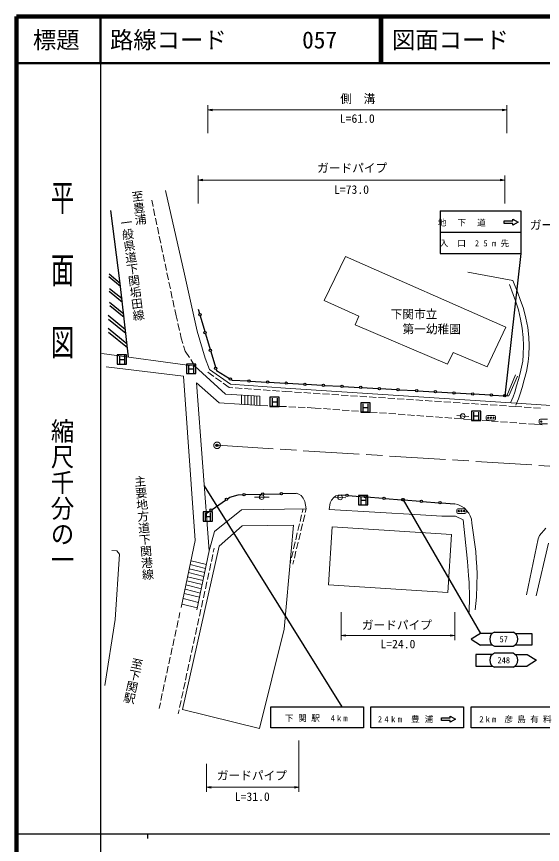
# Model space of a CAD drawing. Units: millimetres, scale not verified. Extents: x 40000 to 680000, y 20000 to 380000.
# Drawn here: x 40000 to 152590, y 202759 to 380000 of the extents above; entities that cross this region are included whole.
import ezdxf
from ezdxf.enums import TextEntityAlignment as Align

# ---------------------------------------------------------------- set-up
doc = ezdxf.new("R2010")
doc.units = ezdxf.units.MM
doc.header["$LTSCALE"] = 1000
doc.header["$PDMODE"] = 32
doc.header["$PDSIZE"] = 500
doc.linetypes.add('CHAIN', pattern=[18.5, 12, -1.5, 3.5, -1.5])
for name, color, linetype, lineweight in [('M-BMK', 2, 'CHAIN', 13), ('M-BMK-HTXT', 7, 'Continuous', 13), ('M-STR-HTXT', 7, 'Continuous', 13), ('M-STR-STRC', 7, 'Continuous', 25), ('M-TTL', 2, 'Continuous', 140), ('M-TTL-BAND', 7, 'Continuous', 25), ('M-TTL-LINE', 7, 'Continuous', 50), ('M-WORK', 1, 'Continuous', 13)]:
    doc.layers.add(name, color=color, linetype=linetype, lineweight=lineweight)
doc.layers.add('M-OTRS', color=6, linetype='Continuous')
doc.layers.add('M-TTL-TXT', color=7, linetype='Continuous')
doc.styles.add('@ＭＳ ゴシック', font='')
doc.styles.add('ＭＳ ゴシック', font='')
doc.styles.get('@ＭＳ ゴシック').set_extended_font_data('@MS Gothic')
doc.styles.get('ＭＳ ゴシック').set_extended_font_data('MS Gothic')

# ---------------------------------------------------------------- blocks, each defined once
blk = doc.blocks.new('open_arrow')
at = {"color": 0, "linetype": 'Continuous', "lineweight": -2}
blk.add_lwpolyline([(7.5, 1.25), (0, 0), (7.5, -1.25)], dxfattribs=at)

msp = doc.modelspace()

# ---------------------------------------------------------------- linework, layer by layer
at = {"layer": 'M-BMK'}
msp.add_line((82933, 288209), (182980, 281974), dxfattribs=at)
msp.add_circle((82933, 288209), 700, dxfattribs=at)
at = {"layer": 'M-OTRS'}
msp.add_point((82933, 288209), dxfattribs=at)
at = {"layer": 'M-STR-HTXT'}
for p, q in [((80923, 355000), (80923, 361000)), ((80923, 360000), (144971, 360000)), ((144971, 355000), (144971, 361000)), ((78887, 340000), (78887, 346000)), ((144532, 340000), (144532, 346000)), ((78887, 345000), (144532, 345000)), ((109472, 252500), (109472, 246500)), ((133807, 252500), (133807, 246500)), ((109472, 247500), (133807, 247500)), ((100469, 225000), (100469, 214000)), ((80661, 220000), (80661, 214000)), ((80661, 215000), (100469, 215000))]:
    msp.add_line(p, q, dxfattribs=at)
at = {"layer": 'M-STR-STRC'}
for p, q in [((62206, 322879), (60163, 338484)), ((130670, 338409), (130670, 329267)), ((130670, 338409), (147965, 338409)), ((147965, 338409), (147965, 329267)), ((144367, 336256), (146271, 336256)), ((144367, 335723), (144367, 336256)), ((146271, 335723), (144367, 335723)), ((146271, 336256), (146271, 336637)), ((146271, 336637), (147414, 335989)), ((147414, 335989), (146271, 335342)), ((146271, 335342), (146271, 335723)), ((130670, 333838), (147965, 333838)), ((130670, 329267), (147965, 329267)), ((147965, 329267), (144532, 298814)), ((62206, 322879), (59845, 324822)), ((62280, 322219), (59738, 324312)), ((63992, 307087), (62206, 322879)), ((62665, 318815), (59831, 321148)), ((62583, 319545), (59924, 321734)), ((62948, 316318), (59922, 318808)), ((63035, 315550), (59972, 318072)), ((78887, 317379), (79171, 316420)), ((63333, 312913), (59591, 315993)), ((79313, 315941), (80306, 312585)), ((63424, 312111), (59696, 315179)), ((63675, 309894), (59615, 313236)), ((63770, 309055), (59714, 312394)), ((80448, 312105), (81441, 308749)), ((63551, 307611), (61551, 307611)), ((61551, 307611), (61551, 305611)), ((62091, 305696), (62091, 307396)), ((63083, 307407), (63083, 305702)), ((63551, 305611), (63551, 307611)), ((81583, 308270), (82576, 304914)), ((61551, 305611), (63551, 305611)), ((62091, 306611), (63083, 306611)), ((78357, 305556), (76357, 305556)), ((76357, 305556), (76357, 303556)), ((76898, 303641), (76898, 305340)), ((77889, 305351), (77889, 303646)), ((78357, 303556), (78357, 305556)), ((76357, 303556), (78357, 303556)), ((76898, 304556), (77889, 304556)), ((82718, 304434), (82773, 304250)), ((82773, 304250), (85589, 302515)), ((86015, 302253), (86129, 302183)), ((86129, 302183), (89490, 301989)), ((89989, 301960), (93483, 301758)), ((93982, 301730), (97476, 301528)), ((97975, 301499), (101470, 301298)), ((101969, 301269), (105463, 301067)), ((105962, 301038), (109456, 300837)), ((109955, 300808), (113450, 300607)), ((113949, 300578), (117443, 300376)), ((117942, 300347), (121436, 300146)), ((121936, 300117), (125430, 299916)), ((125929, 299887), (129423, 299685)), ((129922, 299656), (133416, 299455)), ((96254, 298505), (94254, 298505)), ((94254, 298505), (94254, 296505)), ((94794, 296590), (94794, 298289)), ((95786, 298300), (95786, 296595)), ((96254, 296505), (96254, 298505)), ((133916, 299426), (137410, 299224)), ((137909, 299196), (141403, 298994)), ((141902, 298965), (144532, 298814)), ((94254, 296505), (96254, 296505)), ((94794, 297505), (95786, 297505)), ((115678, 297284), (113678, 297284)), ((113678, 297284), (113678, 295284)), ((114218, 295369), (114218, 297068)), ((114218, 296284), (115209, 296284)), ((115209, 297079), (115209, 295374)), ((115678, 295284), (115678, 297284)), ((113678, 295284), (115678, 295284)), ((139383, 295497), (137383, 295497)), ((137383, 295497), (137383, 293497)), ((137923, 293582), (137923, 295282)), ((137923, 294497), (138914, 294497)), ((138914, 295293), (138914, 293588)), ((139383, 293497), (139383, 295497)), ((137383, 293497), (139383, 293497)), ((80178, 279508), (109626, 232251)), ((85154, 276756), (85693, 277126)), ((85693, 277126), (87444, 277637)), ((87444, 277637), (88466, 277662)), ((88966, 277674), (92465, 277758)), ((92965, 277770), (96464, 277854)), ((96964, 277866), (99869, 277936)), ((109472, 277616), (110469, 277535)), ((110968, 277495), (114456, 277213)), ((115226, 277435), (113226, 277435)), ((113226, 277435), (113226, 275435)), ((113766, 275520), (113766, 277220)), ((114757, 277231), (114757, 275526)), ((114955, 277173), (118443, 276891)), ((115226, 275435), (115226, 277435)), ((118942, 276851), (122430, 276569)), ((122789, 276540), (139302, 247955)), ((122929, 276529), (126417, 276247)), ((81858, 274491), (84742, 276473)), ((113226, 275435), (115226, 275435)), ((113766, 276435), (114757, 276435)), ((126916, 276207), (130404, 275925)), ((130903, 275885), (133807, 275651)), ((81920, 273955), (79920, 273955)), ((79920, 273955), (79920, 271955)), ((80460, 272040), (80460, 273739)), ((80460, 272955), (81451, 272955)), ((80621, 273642), (81446, 274208)), ((81451, 273750), (81451, 272045)), ((81920, 271955), (81920, 273955)), ((79920, 271955), (81920, 271955)), ((142302, 248205), (146302, 248205)), ((139302, 247955), (137302, 246705)), ((137302, 246705), (139302, 245455)), ((141888, 247955), (139302, 247955)), ((146715, 247955), (150302, 247955)), ((150302, 247955), (150302, 245455)), ((141888, 245455), (139302, 245455)), ((142302, 245205), (146302, 245205)), ((150302, 245455), (146715, 245455)), ((141888, 243455), (138302, 243455)), ((138302, 243455), (138302, 240955)), ((146302, 243705), (142302, 243705)), ((146715, 243455), (149302, 243455)), ((149302, 243455), (151302, 242205)), ((151302, 242205), (149302, 240955)), ((138302, 240955), (141888, 240955)), ((146302, 240705), (142302, 240705)), ((146715, 240955), (149302, 240955)), ((94464, 232251), (114271, 232251)), ((94464, 227726), (94464, 232251)), ((114271, 232251), (114271, 227726)), ((115846, 232251), (135653, 232251)), ((115846, 227726), (115846, 232251)), ((135653, 232251), (135653, 227726)), ((137296, 232251), (157103, 232251)), ((137296, 227726), (137296, 232251)), ((130944, 229855), (132848, 229855)), ((130944, 229322), (130944, 229855)), ((132848, 229322), (130944, 229322)), ((132848, 229855), (132848, 230236)), ((132848, 230236), (133990, 229588)), ((133990, 229588), (132848, 228941)), ((132848, 228941), (132848, 229322)), ((114271, 227726), (94464, 227726)), ((135653, 227726), (115846, 227726)), ((157103, 227726), (137296, 227726))]:
    msp.add_line(p, q, dxfattribs=at)
for centre in [(79242, 316180), (80377, 312345), (81512, 308509), (82647, 304674), (85802, 302384), (89739, 301974), (93732, 301744), (97726, 301514), (101719, 301283), (105713, 301053), (109706, 300823), (113699, 300592), (117693, 300362), (121686, 300131), (125679, 299901), (129673, 299671), (133666, 299440), (137659, 299210), (141653, 298980), (144532, 298814), (84948, 276615), (88716, 277668), (92715, 277764), (96714, 277860), (110718, 277515), (114705, 277193), (118692, 276871), (122679, 276549), (122789, 276540), (126666, 276227), (130654, 275905), (81652, 274349)]:
    msp.add_circle(centre, 250, dxfattribs=at)
for centre, start, end in [((142927, 246705), 112.61986, 247.38014), ((145677, 246705), 292.61986, 67.38014), ((142927, 242205), 112.61986, 247.38014), ((145677, 242205), 292.61986, 67.38014)]:
    msp.add_arc(centre, 1625, start, end, dxfattribs=at)
at = {"layer": 'M-TTL'}
for p, q in [((40000, 380000), (40000, 20000)), ((680000, 380000), (40000, 380000))]:
    msp.add_line(p, q, dxfattribs=at)
at = {"layer": 'M-TTL-BAND'}
for p, q in [((58000, 370000), (58000, 20000)), ((40000, 205000), (579000, 205000)), ((68000, 205000), (68000, 204000))]:
    msp.add_line(p, q, dxfattribs=at)
at = {"layer": 'M-TTL-LINE'}
for p, q in [((58000, 380000), (58000, 370000)), ((117750, 380000), (117750, 370000)), ((118250, 380000), (118250, 370000)), ((40000, 370000), (680000, 370000))]:
    msp.add_line(p, q, dxfattribs=at)
at = {"layer": 'M-WORK'}
for p, q in [((75966, 324829), (71904, 342791)), ((69212, 339315), (68927, 340666)), ((69625, 337358), (69315, 338826)), ((70038, 335402), (69728, 336869)), ((70451, 333445), (70141, 334912)), ((70864, 331488), (70554, 332955)), ((71276, 329531), (70967, 330998)), ((71689, 327574), (71380, 329042)), ((105873, 319244), (110441, 328641)), ((110441, 328641), (144758, 313487)), ((72102, 325617), (71793, 327085)), ((72515, 323660), (72206, 325128)), ((78691, 312626), (75966, 324829)), ((136610, 325302), (146245, 323458)), ((72928, 321703), (72618, 323171)), ((146345, 320476), (145512, 322649)), ((147312, 320844), (146245, 323458)), ((73341, 319746), (73031, 321214)), ((147828, 319456), (147312, 320844)), ((73754, 317789), (73444, 319257)), ((113278, 315890), (105873, 319244)), ((146821, 319107), (146345, 320476)), ((147437, 317210), (146821, 319107)), ((148504, 317517), (147828, 319456)), ((74142, 315950), (73857, 317300)), ((149057, 315416), (148504, 317517)), ((74423, 314752), (74142, 315950)), ((112495, 313998), (113278, 315890)), ((147923, 315183), (147437, 317210)), ((74879, 312805), (74537, 314266)), ((132240, 305569), (112495, 313998)), ((148248, 313270), (147923, 315183)), ((149435, 313443), (149057, 315416)), ((75273, 311121), (74993, 312318)), ((80387, 306884), (78691, 312626)), ((144758, 313487), (140745, 304982)), ((148491, 311291), (148248, 313270)), ((149689, 311382), (149435, 313443)), ((75611, 309994), (75273, 311121)), ((148539, 309556), (148491, 311291)), ((149740, 309558), (149689, 311382)), ((76092, 308387), (75755, 309515)), ((148491, 307578), (148539, 309556)), ((149689, 307505), (149740, 309558)), ((78195, 305154), (58271, 307865)), ((77008, 306980), (76092, 308387)), ((81329, 304446), (80387, 306884)), ((133458, 308092), (132240, 305569)), ((140745, 304982), (133458, 308092)), ((148361, 306232), (148491, 307578)), ((149550, 306062), (149689, 307505)), ((59219, 305015), (75735, 303021)), ((78195, 305154), (77280, 306561)), ((84733, 299173), (78195, 305154)), ((147988, 304270), (148361, 306232)), ((149159, 304005), (149550, 306062)), ((80923, 303877), (82214, 302955)), ((81329, 304446), (85787, 301267)), ((146853, 303290), (144971, 298790)), ((147534, 302535), (147988, 304270)), ((148690, 302212), (149159, 304005)), ((75735, 303021), (78266, 267862)), ((81229, 265598), (78509, 301582)), ((78509, 301582), (83390, 297284)), ((82622, 302665), (83843, 301794)), ((84250, 301504), (85542, 300583)), ((145426, 298766), (147274, 303047)), ((147064, 300945), (147534, 302535)), ((148215, 300606), (148690, 302212)), ((85542, 300583), (86304, 300530)), ((85787, 301267), (97589, 300446)), ((86803, 300495), (88300, 300391)), ((88798, 300356), (90295, 300252)), ((90793, 300217), (92290, 300113)), ((92789, 300078), (94285, 299974)), ((94784, 299939), (96280, 299835)), ((96779, 299801), (97542, 299748)), ((97542, 299748), (99018, 299651)), ((97589, 300446), (146941, 297209)), ((99517, 299618), (101014, 299520)), ((146350, 298578), (146658, 299567)), ((146658, 299567), (147064, 300945)), ((147807, 299219), (148215, 300606)), ((92066, 298706), (84733, 299173)), ((88132, 296992), (88132, 298957)), ((88858, 296947), (88858, 298910)), ((89525, 296906), (89525, 298868)), ((90212, 296863), (90212, 298824)), ((90837, 296825), (90837, 298784)), ((91451, 296787), (91451, 298745)), ((92066, 296749), (92066, 298706)), ((101513, 299487), (103010, 299389)), ((103508, 299356), (105005, 299258)), ((105504, 299225), (107001, 299127)), ((107500, 299094), (108997, 298996)), ((109496, 298963), (110992, 298865)), ((111491, 298833), (112988, 298734)), ((113487, 298702), (114984, 298604)), ((115483, 298571), (116980, 298473)), ((117478, 298440), (118975, 298342)), ((119474, 298309), (120971, 298211)), ((121470, 298178), (122967, 298080)), ((123466, 298047), (124962, 297949)), ((125461, 297916), (126958, 297818)), ((127457, 297785), (128954, 297687)), ((144532, 298814), (145426, 298766)), ((145784, 297285), (146350, 298578)), ((146883, 296804), (147476, 298157)), ((147476, 298157), (147807, 299219)), ((83390, 297284), (92066, 296749)), ((92066, 296749), (93763, 296670)), ((94263, 296646), (95761, 296576)), ((96261, 296552), (97759, 296482)), ((98258, 296459), (99757, 296388)), ((100256, 296365), (101755, 296295)), ((102254, 296271), (103952, 296192)), ((103952, 296192), (105247, 296096)), ((105746, 296059), (107242, 295948)), ((129453, 297655), (130950, 297556)), ((131448, 297524), (132945, 297426)), ((133444, 297393), (134941, 297295)), ((135440, 297262), (136937, 297164)), ((137436, 297131), (138932, 297033)), ((139431, 297000), (140928, 296902)), ((141427, 296869), (142924, 296771)), ((143423, 296738), (144920, 296640)), ((145418, 296607), (146895, 296511)), ((146895, 296511), (148153, 296427)), ((146941, 297209), (157824, 296483)), ((148652, 296393), (150149, 296294)), ((150648, 296260), (152144, 296160)), ((107741, 295911), (109236, 295800)), ((109735, 295763), (111231, 295652)), ((111730, 295615), (113226, 295504)), ((113724, 295467), (115220, 295356)), ((115719, 295319), (117215, 295208)), ((117713, 295171), (119209, 295061)), ((119708, 295024), (121204, 294913)), ((121702, 294876), (123198, 294765)), ((123697, 294728), (125193, 294617)), ((125691, 294580), (127187, 294469)), ((127686, 294432), (129182, 294321)), ((129680, 294284), (131176, 294173)), ((135540, 294472), (134268, 294585)), ((136811, 294359), (135540, 294472)), ((140563, 294357), (140563, 293857)), ((142313, 294607), (140813, 294607)), ((142563, 293857), (142563, 294357)), ((131675, 294136), (133171, 294025)), ((133669, 293988), (135165, 293878)), ((135664, 293841), (137160, 293730)), ((137658, 293693), (139154, 293582)), ((139653, 293545), (141149, 293434)), ((140813, 293607), (142313, 293607)), ((141648, 293397), (143143, 293286)), ((143642, 293249), (145138, 293138)), ((145637, 293101), (147132, 292990)), ((147631, 292953), (149127, 292842)), ((149626, 292805), (150922, 292709)), ((150922, 292709), (152537, 292601)), ((151897, 293554), (151897, 293054)), ((153647, 293804), (152147, 293804)), ((152147, 292804), (153647, 292804)), ((92496, 277119), (90921, 277106)), ((94072, 277132), (92496, 277119)), ((100469, 277725), (99869, 277936)), ((100924, 277433), (100469, 277725)), ((101394, 276914), (100924, 277433)), ((101718, 276201), (101394, 276914)), ((107137, 275881), (107462, 276497)), ((107462, 276497), (107900, 277016)), ((107900, 277016), (108386, 277372)), ((109280, 277055), (108044, 277121)), ((108386, 277372), (108840, 277551)), ((108840, 277551), (109472, 277616)), ((110517, 276989), (109280, 277055)), ((101995, 274602), (101718, 276201)), ((106894, 274502), (107137, 275881)), ((133807, 275651), (134472, 275553)), ((134472, 275553), (135169, 275213)), ((135169, 275213), (135801, 274791)), ((135801, 274791), (136288, 274353)), ((82405, 269739), (88194, 274409)), ((88194, 274409), (101995, 274602)), ((101037, 273351), (100690, 271891)), ((101331, 274593), (101152, 273837)), ((101687, 273314), (101338, 271856)), ((101995, 274602), (101803, 273801)), ((106894, 274502), (126468, 273306)), ((126468, 273306), (131050, 273063)), ((131050, 273063), (133985, 273014)), ((133985, 273014), (135590, 272236)), ((134246, 274389), (134246, 273889)), ((135996, 274639), (134496, 274639)), ((134496, 273639), (135996, 273639)), ((136246, 273889), (136246, 274389)), ((136288, 274353), (136855, 273656)), ((136855, 273656), (137131, 273121)), ((137131, 273121), (137374, 272424)), ((100575, 271405), (100229, 269946)), ((101221, 271369), (100873, 269910)), ((135590, 272236), (136551, 263300)), ((137374, 272424), (137488, 271515)), ((137488, 271515), (138307, 265455)), ((81229, 265598), (82405, 269739)), ((83357, 266601), (88302, 270966)), ((88302, 270966), (99272, 271082)), ((99272, 271082), (97314, 248851)), ((100113, 269459), (99767, 268000)), ((100756, 269424), (100407, 267965)), ((106774, 258340), (107585, 270749)), ((107585, 270749), (133134, 269079)), ((153322, 270490), (151960, 268885)), ((78266, 267862), (75246, 253493)), ((133134, 269079), (132324, 256670)), ((151685, 268220), (149212, 256171)), ((151960, 268885), (151685, 268220)), ((75530, 231680), (83357, 266601)), ((82313, 266168), (82128, 265317)), ((99651, 267513), (99305, 266054)), ((100291, 267479), (99942, 266020)), ((151255, 255989), (153882, 267263)), ((60390, 265665), (61482, 265585)), ((62058, 264930), (61115, 250938)), ((61482, 265585), (62058, 264930)), ((78627, 252958), (81229, 265598)), ((82022, 264828), (81702, 263362)), ((99190, 265567), (98843, 264108)), ((99826, 265534), (99477, 264075)), ((138307, 265455), (138428, 263947)), ((77172, 262659), (80461, 261866)), ((77350, 263506), (80635, 262713)), ((81596, 262874), (81277, 261408)), ((98728, 263621), (98549, 262866)), ((99360, 263589), (99169, 262788)), ((136551, 263300), (136786, 260317)), ((138428, 263947), (138550, 262220)), ((76813, 260950), (80109, 260155)), ((76987, 261777), (80279, 260983)), ((81171, 260920), (80851, 259454)), ((138550, 262220), (138582, 260667)), ((138582, 260667), (138566, 258234)), ((76447, 259209), (79750, 258412)), ((76632, 260086), (79931, 259290)), ((80745, 258965), (80426, 257500)), ((136786, 260317), (136883, 258841)), ((136883, 258841), (136948, 255711)), ((76063, 257380), (79373, 256581)), ((76259, 258312), (79565, 257514)), ((80320, 257011), (80000, 255546)), ((132324, 256670), (106774, 258340)), ((138566, 258234), (138469, 255721)), ((75643, 255382), (78961, 254581)), ((75871, 256467), (79185, 255668)), ((136948, 255711), (136932, 252468)), ((138469, 255721), (138201, 252972)), ((75399, 254221), (78722, 253419)), ((79894, 255057), (79575, 253591)), ((74707, 251173), (74977, 252416)), ((79469, 253103), (79149, 251637)), ((61115, 250938), (58880, 236817)), ((74283, 249218), (74601, 250684)), ((79043, 251149), (78724, 249683)), ((73859, 247263), (74177, 248729)), ((78618, 249194), (78298, 247729)), ((97314, 248851), (92010, 227591)), ((73435, 245309), (73753, 246775)), ((78192, 247240), (77873, 245775)), ((73011, 243354), (73329, 244820)), ((77767, 245286), (77447, 243820)), ((72587, 241400), (72905, 242866)), ((77341, 243332), (77022, 241866)), ((76916, 241378), (76596, 239912)), ((72163, 239445), (72481, 240911)), ((76490, 239423), (76171, 237958)), ((71740, 237491), (72058, 238957)), ((71316, 235536), (71634, 237002)), ((76064, 237469), (75745, 236004)), ((70892, 233582), (71210, 235047)), ((75639, 235515), (75320, 234049)), ((70516, 231850), (70786, 233093)), ((75213, 233561), (74894, 232095)), ((74788, 231607), (74603, 230755)), ((92010, 227591), (75530, 231680))]:
    msp.add_line(p, q, dxfattribs=at)
for centre, radius in [((135540, 294472), 500), ((140988, 294107), 150), ((141563, 294107), 150), ((142138, 294107), 150), ((152322, 293304), 150), ((92496, 277119), 500), ((109280, 277055), 500), ((134671, 274139), 150), ((135246, 274139), 150), ((135821, 274139), 150)]:
    msp.add_circle(centre, radius, dxfattribs=at)
for centre, start, end in [((140813, 294357), 90, 180), ((142313, 294357), 0, 90), ((140813, 293857), 180, 270), ((142313, 293857), 270, 0), ((152147, 293554), 90, 180), ((152147, 293054), 180, 270), ((134496, 274389), 90, 180), ((134496, 273889), 180, 270), ((135996, 274389), 0, 90), ((135996, 273889), 270, 0)]:
    msp.add_arc(centre, 250, start, end, dxfattribs=at)

# ---------------------------------------------------------------- block references
at = {"layer": 'M-STR-HTXT', "xscale": 133, "yscale": 133}
for p in [(80923, 360000), (78887, 345000), (109472, 247500), (80661, 215000)]:
    msp.add_blockref('open_arrow', p, dxfattribs=at)
at = {"layer": 'M-STR-HTXT', "xscale": 133, "yscale": 133, "rotation": 180}
for p in [(144971, 360000), (144532, 345000), (133807, 247500), (100469, 215000)]:
    msp.add_blockref('open_arrow', p, dxfattribs=at)

# ---------------------------------------------------------------- texts
at = {"layer": 'M-BMK-HTXT', "style": '@ＭＳ ゴシック'}
for s, rotation, p in [('至豊浦', 277.459, (66181, 339061)), ('一般県道下関垢田線', 277.459, (64758, 325981)), ('主要地方道下関港線', 274.705, (67248, 270547)), ('至下関駅', 257.905, (64936, 237780))]:
    msp.add_text(s, height=1833, rotation=rotation, dxfattribs=at).set_placement(p, align=Align.MIDDLE_CENTER)
at = {"layer": 'M-BMK-HTXT', "style": 'ＭＳ ゴシック'}
for s, p in [('下関市立', (125105, 316284)), ('第一幼稚園', (128881, 313082))]:
    msp.add_text(s, height=1833, dxfattribs=at).set_placement(p, align=Align.MIDDLE_CENTER)
at = {"layer": 'M-STR-HTXT', "style": 'ＭＳ ゴシック'}
for s, p in [('側\u3000溝', (113053, 360929)), ('L=61.0', (112947, 356706)), ('ガードパイプ', (111855, 346093)), ('L=73.0', (111709, 341496)), ('ガードパイプ', (157391, 333905)), ('ガードパイプ', (121423, 248250)), ('L=24.0', (121640, 244200)), ('ガードパイプ', (90388, 216038)), ('L=31.0', (90470, 211523))]:
    msp.add_text(s, height=1833, dxfattribs=at).set_placement(p, align=Align.BOTTOM_CENTER)
at = {"layer": 'M-STR-STRC', "style": 'ＭＳ ゴシック'}
for s, p in [('57', (144302, 246705)), ('248', (144302, 242205))]:
    msp.add_text(s, height=1320, dxfattribs=at).set_placement(p, align=Align.MIDDLE_CENTER)
at = {"layer": 'M-STR-STRC', "char_height": 1320, "attachment_point": 8, "style": 'ＭＳ ゴシック'}
for s, insert in [('\\T2.28;地下道', (136490, 335073)), ('\\T2.04;入口25m先', (138990, 330634)), ('\\T1.52;下関駅\\~4km', (104404, 228955)), ('\\T1.58;24km\\~豊浦', (123823, 228754)), ('\\T1.49;2km\\~彦島有料', (147273, 228754))]:
    msp.add_mtext(s, dxfattribs=dict(at, insert=insert))
at = {"layer": 'M-TTL-BAND', "style": '@ＭＳ ゴシック'}
for s, width, p in [('平  面  図', 1.55, (49777, 306475)), ('縮尺千分の一', 1.1, (49777, 261030))]:
    msp.add_text(s, height=3666, rotation=270, dxfattribs=dict(at, width=width)).set_placement(p, align=Align.MIDDLE_RIGHT)
at = {"layer": 'M-TTL-TXT', "style": 'ＭＳ ゴシック'}
msp.add_text('標題', height=3666, dxfattribs=at).set_placement((48500, 375000), align=Align.MIDDLE_CENTER)
for s, p in [('路線コード', (60000, 375000)), ('057', (101142, 375000)), ('図面コード', (120380, 375000))]:
    msp.add_text(s, height=3666, dxfattribs=at).set_placement(p, align=Align.MIDDLE_LEFT)

doc.saveas('drawing.dxf')
